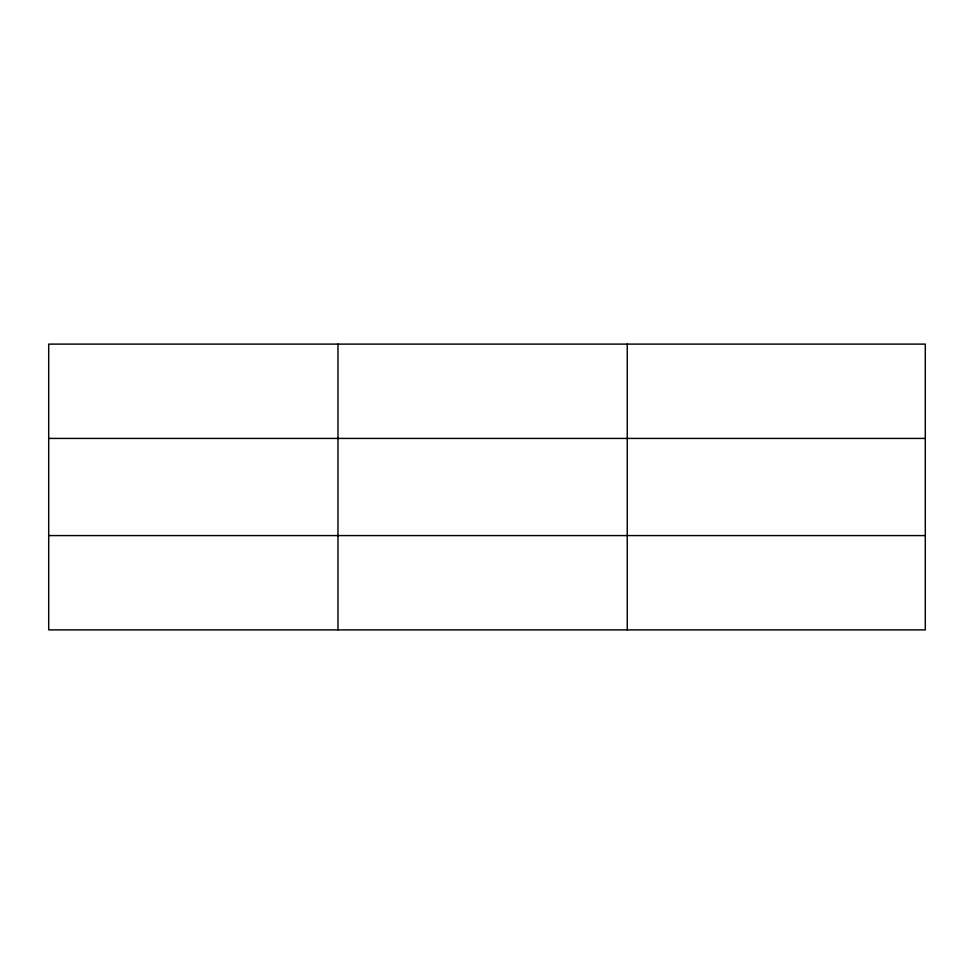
<?xml version="1.0" encoding="UTF-8"?>
<svg xmlns="http://www.w3.org/2000/svg" width="974" height="974" viewBox="0 0 974 974"><rect width="100%" height="100%" fill="white"/><g stroke="black" fill="none" stroke-linecap="round" stroke-linejoin="round"><path stroke-width="1.46" d="M337.978 344.114L337.978 629.886M627.256 344.114L627.256 629.886M925.3 535.578L925.3 629.886L48.7 629.886L48.7 344.114L925.3 344.114L925.3 535.578L48.7 535.578M48.7 438.422L925.3 438.422"/></g></svg>
